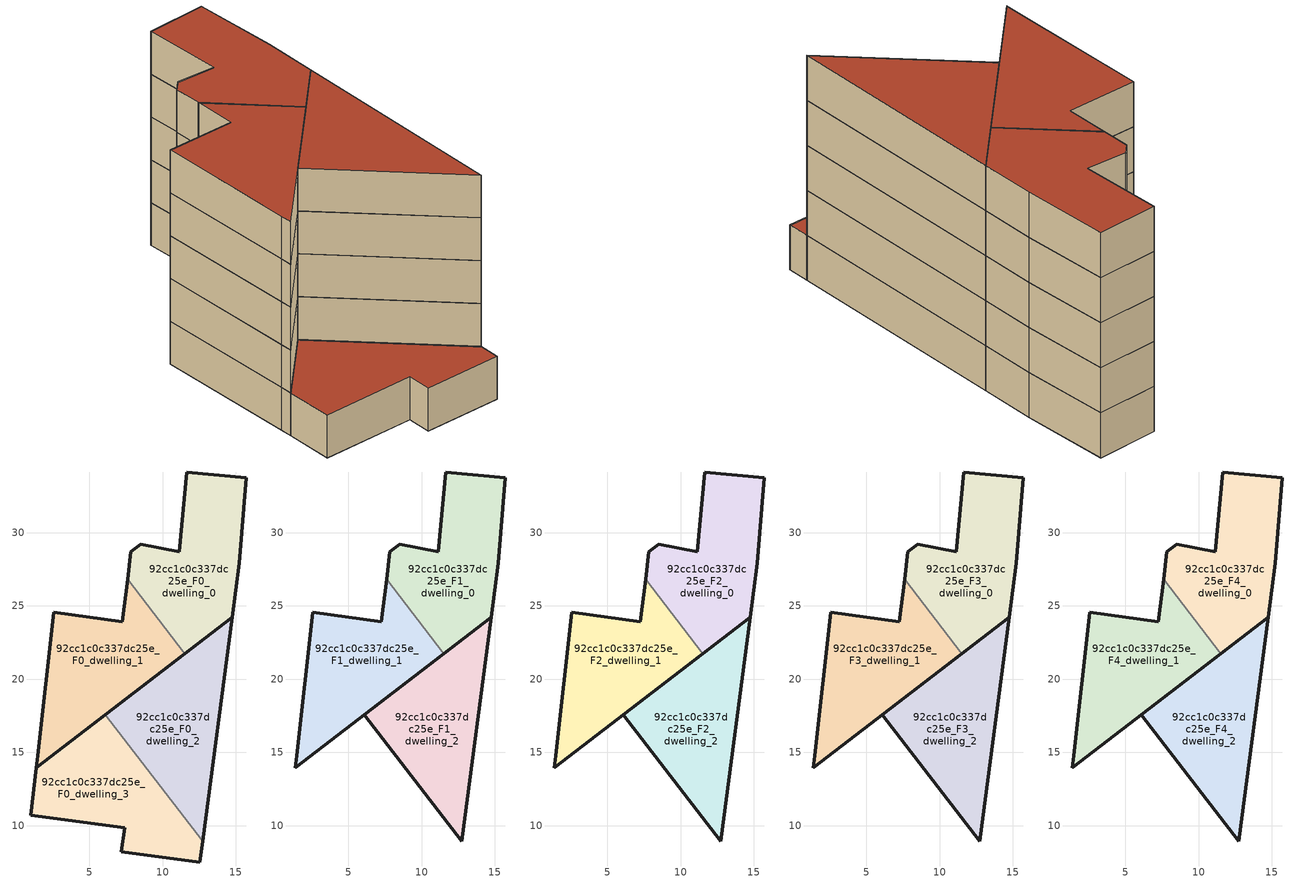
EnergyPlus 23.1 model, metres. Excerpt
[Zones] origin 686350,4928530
92cc1c0c337dc25e_F0_dwelling_0
 floor ground (EU_floor_Construction): 14.74,24.23 15.22,27.92 15.71,33.76 11.64,34.14 11.14,28.7 8.51,29.21 7.83,28.7 7.6,26.81 11.51,21.74 z0
 wall outside (EU_wall_Construction): 7.6,26.81 7.83,28.7 8.51,29.21 11.14,28.7 11.64,34.14 15.71,33.76 15.22,27.92 14.74,24.23 11.51,21.74 z0:3
 wall to 92cc1c0c337dc25e_F0_dwelling_1 (EU_wall_Construction): 11.51,21.74 7.6,26.81 z0:3
92cc1c0c337dc25e_F0_dwelling_1
 floor ground (EU_floor_Construction): 11.51,21.74 7.6,26.81 7.24,23.92 2.57,24.56 1.48,14.77 1.38,13.94 z0
 wall outside (EU_wall_Construction): 11.51,21.74 1.38,13.94 1.48,14.77 2.57,24.56 7.24,23.92 7.6,26.81 z0:3
92cc1c0c337dc25e_F0_dwelling_2
 floor ground (EU_floor_Construction): 12.73,8.95 14.74,24.23 6.09,17.57 z0
 wall outside (EU_wall_Construction): 6.09,17.57 14.74,24.23 12.73,8.95 z0:3
 wall to 92cc1c0c337dc25e_F0_dwelling_3 (EU_wall_Construction): 12.73,8.95 6.09,17.57 z0:3
92cc1c0c337dc25e_F0_dwelling_3
 floor ground (EU_floor_Construction): 12.55,7.52 12.73,8.95 6.09,17.57 1.38,13.94 0.98,10.71 7.4,9.86 7.18,8.22 z0
 wall outside (EU_wall_Construction): 12.73,8.95 12.55,7.52 7.18,8.22 7.4,9.86 0.98,10.71 1.38,13.94 6.09,17.57 z0:3
 roof outside (EU_roof_Construction): 6.09,17.57 12.73,8.95 12.55,7.52 7.18,8.22 7.4,9.86 0.98,10.71 1.38,13.94 z3
92cc1c0c337dc25e_F1_dwelling_0
 floor to 92cc1c0c337dc25e_F0_dwelling_0 (EU_floor_Construction): 14.74,24.23 15.22,27.92 15.71,33.76 11.64,34.14 11.14,28.7 8.51,29.21 7.83,28.7 7.6,26.81 11.51,21.74 z3
 wall outside (EU_wall_Construction): 7.6,26.81 7.83,28.7 8.51,29.21 11.14,28.7 11.64,34.14 15.71,33.76 15.22,27.92 14.74,24.23 11.51,21.74 z3:6
 wall to 92cc1c0c337dc25e_F1_dwelling_1 (EU_wall_Construction): 11.51,21.74 7.6,26.81 z3:6
92cc1c0c337dc25e_F1_dwelling_1
 floor to 92cc1c0c337dc25e_F0_dwelling_1 (EU_floor_Construction): 11.51,21.74 7.6,26.81 7.24,23.92 2.57,24.56 1.48,14.77 1.38,13.94 z3
 wall outside (EU_wall_Construction): 11.51,21.74 1.38,13.94 1.48,14.77 2.57,24.56 7.24,23.92 7.6,26.81 z3:6
92cc1c0c337dc25e_F1_dwelling_2
 floor to 92cc1c0c337dc25e_F0_dwelling_2 (EU_floor_Construction): 12.73,8.95 14.74,24.23 6.09,17.57 z3
 wall outside (EU_wall_Construction): 12.73,8.95 6.09,17.57 14.74,24.23 12.73,8.95 z3:6
92cc1c0c337dc25e_F2_dwelling_0
 floor to 92cc1c0c337dc25e_F1_dwelling_0 (EU_floor_Construction): 14.74,24.23 15.22,27.92 15.71,33.76 11.64,34.14 11.14,28.7 8.51,29.21 7.83,28.7 7.6,26.81 11.51,21.74 z6
 wall outside (EU_wall_Construction): 7.6,26.81 7.83,28.7 8.51,29.21 11.14,28.7 11.64,34.14 15.71,33.76 15.22,27.92 14.74,24.23 11.51,21.74 z6:9
 wall to 92cc1c0c337dc25e_F2_dwelling_1 (EU_wall_Construction): 11.51,21.74 7.6,26.81 z6:9
92cc1c0c337dc25e_F2_dwelling_1
 floor to 92cc1c0c337dc25e_F1_dwelling_1 (EU_floor_Construction): 11.51,21.74 7.6,26.81 7.24,23.92 2.57,24.56 1.48,14.77 1.38,13.94 z6
 wall outside (EU_wall_Construction): 11.51,21.74 1.38,13.94 1.48,14.77 2.57,24.56 7.24,23.92 7.6,26.81 z6:9
92cc1c0c337dc25e_F2_dwelling_2
 floor to 92cc1c0c337dc25e_F1_dwelling_2 (EU_floor_Construction): 12.73,8.95 14.74,24.23 6.09,17.57 z6
 wall outside (EU_wall_Construction): 12.73,8.95 6.09,17.57 14.74,24.23 12.73,8.95 z6:9
92cc1c0c337dc25e_F3_dwelling_0
 floor to 92cc1c0c337dc25e_F2_dwelling_0 (EU_floor_Construction): 14.74,24.23 15.22,27.92 15.71,33.76 11.64,34.14 11.14,28.7 8.51,29.21 7.83,28.7 7.6,26.81 11.51,21.74 z9
 wall outside (EU_wall_Construction): 7.6,26.81 7.83,28.7 8.51,29.21 11.14,28.7 11.64,34.14 15.71,33.76 15.22,27.92 14.74,24.23 11.51,21.74 z9:12
 wall to 92cc1c0c337dc25e_F3_dwelling_1 (EU_wall_Construction): 11.51,21.74 7.6,26.81 z9:12
92cc1c0c337dc25e_F3_dwelling_1
 floor to 92cc1c0c337dc25e_F2_dwelling_1 (EU_floor_Construction): 11.51,21.74 7.6,26.81 7.24,23.92 2.57,24.56 1.48,14.77 1.38,13.94 z9
 wall outside (EU_wall_Construction): 11.51,21.74 1.38,13.94 1.48,14.77 2.57,24.56 7.24,23.92 7.6,26.81 z9:12
92cc1c0c337dc25e_F3_dwelling_2
 floor to 92cc1c0c337dc25e_F2_dwelling_2 (EU_floor_Construction): 12.73,8.95 14.74,24.23 6.09,17.57 z9
 wall outside (EU_wall_Construction): 12.73,8.95 6.09,17.57 14.74,24.23 12.73,8.95 z9:12
92cc1c0c337dc25e_F4_dwelling_0
 floor to 92cc1c0c337dc25e_F3_dwelling_0 (EU_floor_Construction): 14.74,24.23 15.22,27.92 15.71,33.76 11.64,34.14 11.14,28.7 8.51,29.21 7.83,28.7 7.6,26.81 11.51,21.74 z12
 wall outside (EU_wall_Construction): 7.6,26.81 7.83,28.7 8.51,29.21 11.14,28.7 11.64,34.14 15.71,33.76 15.22,27.92 14.74,24.23 11.51,21.74 z12:15
 wall to 92cc1c0c337dc25e_F4_dwelling_1 (EU_wall_Construction): 11.51,21.74 7.6,26.81 z12:15
 roof outside (EU_roof_Construction): 15.71,33.76 15.22,27.92 14.74,24.23 11.51,21.74 7.6,26.81 7.83,28.7 8.51,29.21 11.14,28.7 11.64,34.14 z15
92cc1c0c337dc25e_F4_dwelling_1
 floor to 92cc1c0c337dc25e_F3_dwelling_1 (EU_floor_Construction): 11.51,21.74 7.6,26.81 7.24,23.92 2.57,24.56 1.48,14.77 1.38,13.94 z12
 wall outside (EU_wall_Construction): 11.51,21.74 1.38,13.94 1.48,14.77 2.57,24.56 7.24,23.92 7.6,26.81 z12:15
 roof outside (EU_roof_Construction): 7.6,26.81 11.51,21.74 1.38,13.94 1.48,14.77 2.57,24.56 7.24,23.92 z15
92cc1c0c337dc25e_F4_dwelling_2
 floor to 92cc1c0c337dc25e_F3_dwelling_2 (EU_floor_Construction): 12.73,8.95 14.74,24.23 6.09,17.57 z12
 wall outside (EU_wall_Construction): 12.73,8.95 6.09,17.57 14.74,24.23 12.73,8.95 z12:15
 roof outside (EU_roof_Construction): 14.74,24.23 12.73,8.95 6.09,17.57 z15
[Building]
EU S2 Campaign: North Axis=0; Terrain=City; Solar Distribution=FullExterior
[Site:Location]
Bologna: Latitude=44.5; Longitude=11.25; Time Zone=1; Elevation=37
[SizingPeriod:WeatherFileDays]
AnnualSizingPeriod: Begin Month=1; Begin Day of Month=1; End Month=12; End Day of Month=31; Day of Week for Start Day=Monday; Use Weather File Daylight Saving Period=No; Use Weather File Rain and Snow Indicators=No
[MATERIAL]
EU_InternalMass_Material: Roughness=MediumRough; Thickness=0.1; Conductivity=1; Density=1800; Specific Heat=900; Thermal Absorptance=0.9; Solar Absorptance=0.7; Visible Absorptance=0.7
[MATERIAL:NOMASS] Roughness=MediumRough; Thermal Absorptance=0.9; Solar Absorptance=0.7; Visible Absorptance=0.7
Name | Thermal Resistance
EU_wall_NoMass | 0.905828
EU_roof_NoMass | 0.37593
EU_floor_NoMass | 0.67114
[CONSTRUCTION]
EU_wall_Construction: EU_wall_NoMass
EU_roof_Construction: EU_roof_NoMass
EU_floor_Construction: EU_floor_NoMass
EU_InternalMass_Construction: EU_InternalMass_Material
[ZONE] Type=1; Multiplier=1; Ceiling Height=autocalculate; Floor Area=autocalculate; Part of Total Floor Area=Yes
Name | Volume
92cc1c0c337dc25e_F0_dwelling_0; 92cc1c0c337dc25e_F1_dwelling_0; 92cc1c0c337dc25e_F2_dwelling_0; 92cc1c0c337dc25e_F3_dwelling_0; 92cc1c0c337dc25e_F4_dwelling_0 | 178.135
92cc1c0c337dc25e_F0_dwelling_1; 92cc1c0c337dc25e_F1_dwelling_1; 92cc1c0c337dc25e_F2_dwelling_1; 92cc1c0c337dc25e_F3_dwelling_1; 92cc1c0c337dc25e_F4_dwelling_1 | 178.134
92cc1c0c337dc25e_F0_dwelling_2; 92cc1c0c337dc25e_F1_dwelling_2; 92cc1c0c337dc25e_F2_dwelling_2; 92cc1c0c337dc25e_F3_dwelling_2; 92cc1c0c337dc25e_F4_dwelling_2 | 178.12
92cc1c0c337dc25e_F0_dwelling_3 | 178.13
[INTERNALMASS] Construction=EU_InternalMass_Construction
Name | Zone or ZoneList | Surface Area
92cc1c0c337dc25e_F0_dwelling_0_EU_InternalMass | 92cc1c0c337dc25e_F0_dwelling_0 | 59.3782
92cc1c0c337dc25e_F0_dwelling_1_EU_InternalMass | 92cc1c0c337dc25e_F0_dwelling_1 | 59.3776
92cc1c0c337dc25e_F0_dwelling_2_EU_InternalMass | 92cc1c0c337dc25e_F0_dwelling_2 | 59.3764
92cc1c0c337dc25e_F0_dwelling_3_EU_InternalMass | 92cc1c0c337dc25e_F0_dwelling_3 | 59.3774
92cc1c0c337dc25e_F1_dwelling_0_EU_InternalMass | 92cc1c0c337dc25e_F1_dwelling_0 | 79.3437
92cc1c0c337dc25e_F1_dwelling_1_EU_InternalMass | 92cc1c0c337dc25e_F1_dwelling_1 | 79.003
92cc1c0c337dc25e_F1_dwelling_2_EU_InternalMass | 92cc1c0c337dc25e_F1_dwelling_2 | 79.1661
92cc1c0c337dc25e_F2_dwelling_0_EU_InternalMass | 92cc1c0c337dc25e_F2_dwelling_0 | 79.3437
92cc1c0c337dc25e_F2_dwelling_1_EU_InternalMass | 92cc1c0c337dc25e_F2_dwelling_1 | 79.003
92cc1c0c337dc25e_F2_dwelling_2_EU_InternalMass | 92cc1c0c337dc25e_F2_dwelling_2 | 79.1661
92cc1c0c337dc25e_F3_dwelling_0_EU_InternalMass | 92cc1c0c337dc25e_F3_dwelling_0 | 79.3437
92cc1c0c337dc25e_F3_dwelling_1_EU_InternalMass | 92cc1c0c337dc25e_F3_dwelling_1 | 79.003
92cc1c0c337dc25e_F3_dwelling_2_EU_InternalMass | 92cc1c0c337dc25e_F3_dwelling_2 | 79.1661
92cc1c0c337dc25e_F4_dwelling_0_EU_InternalMass | 92cc1c0c337dc25e_F4_dwelling_0 | 79.3437
92cc1c0c337dc25e_F4_dwelling_1_EU_InternalMass | 92cc1c0c337dc25e_F4_dwelling_1 | 79.003
92cc1c0c337dc25e_F4_dwelling_2_EU_InternalMass | 92cc1c0c337dc25e_F4_dwelling_2 | 79.1661
[OTHEREQUIPMENT] Fuel Type=Electricity; Design Level Calculation Method=Watts/Area; Power per Zone Floor Area=1; Fraction Latent=0; Fraction Radiant=0; Fraction Lost=0; Carbon Dioxide Generation Rate=0; EndUse Subcategory=EU_Step8_InternalGains
Name | Zone or ZoneList or Space or SpaceList | Schedule
EU_Step8_InternalGain_92cc1c0c337dc25e_F0_dwelling_0_f000 | 92cc1c0c337dc25e_F0_dwelling_0 | EU_Step8_GainSchedule_92cc1c0c337dc25e_F0_dwelling_0_f000
EU_Step8_InternalGain_92cc1c0c337dc25e_F0_dwelling_1_f000 | 92cc1c0c337dc25e_F0_dwelling_1 | EU_Step8_GainSchedule_92cc1c0c337dc25e_F0_dwelling_1_f000
EU_Step8_InternalGain_92cc1c0c337dc25e_F0_dwelling_2_f000 | 92cc1c0c337dc25e_F0_dwelling_2 | EU_Step8_GainSchedule_92cc1c0c337dc25e_F0_dwelling_2_f000
EU_Step8_InternalGain_92cc1c0c337dc25e_F0_dwelling_3_f000 | 92cc1c0c337dc25e_F0_dwelling_3 | EU_Step8_GainSchedule_92cc1c0c337dc25e_F0_dwelling_3_f000
EU_Step8_InternalGain_92cc1c0c337dc25e_F1_dwelling_0_f000 | 92cc1c0c337dc25e_F1_dwelling_0 | EU_Step8_GainSchedule_92cc1c0c337dc25e_F1_dwelling_0_f000
EU_Step8_InternalGain_92cc1c0c337dc25e_F1_dwelling_1_f000 | 92cc1c0c337dc25e_F1_dwelling_1 | EU_Step8_GainSchedule_92cc1c0c337dc25e_F1_dwelling_1_f000
EU_Step8_InternalGain_92cc1c0c337dc25e_F1_dwelling_2_f000 | 92cc1c0c337dc25e_F1_dwelling_2 | EU_Step8_GainSchedule_92cc1c0c337dc25e_F1_dwelling_2_f000
EU_Step8_InternalGain_92cc1c0c337dc25e_F2_dwelling_0_f000 | 92cc1c0c337dc25e_F2_dwelling_0 | EU_Step8_GainSchedule_92cc1c0c337dc25e_F2_dwelling_0_f000
EU_Step8_InternalGain_92cc1c0c337dc25e_F2_dwelling_1_f000 | 92cc1c0c337dc25e_F2_dwelling_1 | EU_Step8_GainSchedule_92cc1c0c337dc25e_F2_dwelling_1_f000
EU_Step8_InternalGain_92cc1c0c337dc25e_F2_dwelling_2_f000 | 92cc1c0c337dc25e_F2_dwelling_2 | EU_Step8_GainSchedule_92cc1c0c337dc25e_F2_dwelling_2_f000
EU_Step8_InternalGain_92cc1c0c337dc25e_F3_dwelling_0_f000 | 92cc1c0c337dc25e_F3_dwelling_0 | EU_Step8_GainSchedule_92cc1c0c337dc25e_F3_dwelling_0_f000
EU_Step8_InternalGain_92cc1c0c337dc25e_F3_dwelling_1_f000 | 92cc1c0c337dc25e_F3_dwelling_1 | EU_Step8_GainSchedule_92cc1c0c337dc25e_F3_dwelling_1_f000
EU_Step8_InternalGain_92cc1c0c337dc25e_F3_dwelling_2_f000 | 92cc1c0c337dc25e_F3_dwelling_2 | EU_Step8_GainSchedule_92cc1c0c337dc25e_F3_dwelling_2_f000
EU_Step8_InternalGain_92cc1c0c337dc25e_F4_dwelling_0_f000 | 92cc1c0c337dc25e_F4_dwelling_0 | EU_Step8_GainSchedule_92cc1c0c337dc25e_F4_dwelling_0_f000
EU_Step8_InternalGain_92cc1c0c337dc25e_F4_dwelling_1_f000 | 92cc1c0c337dc25e_F4_dwelling_1 | EU_Step8_GainSchedule_92cc1c0c337dc25e_F4_dwelling_1_f000
EU_Step8_InternalGain_92cc1c0c337dc25e_F4_dwelling_2_f000 | 92cc1c0c337dc25e_F4_dwelling_2 | EU_Step8_GainSchedule_92cc1c0c337dc25e_F4_dwelling_2_f000
[ZONEVENTILATION:DESIGNFLOWRATE] Schedule=EU_AlwaysOn; Design Flow Rate Calculation Method=AirChanges/Hour; Air Changes per Hour=0.73129; Ventilation Type=Natural; Fan Pressure Rise=0; Fan Total Efficiency=1; Constant Term Coefficient=1; Temperature Term Coefficient=0; Velocity Term Coefficient=0; Velocity Squared Term Coefficient=0; Minimum Indoor Temperature=-100; Maximum Indoor Temperature=100; Delta Temperature=-100; Minimum Outdoor Temperature=-100; Maximum Outdoor Temperature=100; Maximum Wind Speed=40
Name | Zone or ZoneList or Space or SpaceList
EU_ConstantAir_92cc1c0c337dc25e_F0_dwelling_0 | 92cc1c0c337dc25e_F0_dwelling_0
EU_ConstantAir_92cc1c0c337dc25e_F0_dwelling_1 | 92cc1c0c337dc25e_F0_dwelling_1
EU_ConstantAir_92cc1c0c337dc25e_F0_dwelling_2 | 92cc1c0c337dc25e_F0_dwelling_2
EU_ConstantAir_92cc1c0c337dc25e_F0_dwelling_3 | 92cc1c0c337dc25e_F0_dwelling_3
EU_ConstantAir_92cc1c0c337dc25e_F1_dwelling_0 | 92cc1c0c337dc25e_F1_dwelling_0
EU_ConstantAir_92cc1c0c337dc25e_F1_dwelling_1 | 92cc1c0c337dc25e_F1_dwelling_1
EU_ConstantAir_92cc1c0c337dc25e_F1_dwelling_2 | 92cc1c0c337dc25e_F1_dwelling_2
EU_ConstantAir_92cc1c0c337dc25e_F2_dwelling_0 | 92cc1c0c337dc25e_F2_dwelling_0
EU_ConstantAir_92cc1c0c337dc25e_F2_dwelling_1 | 92cc1c0c337dc25e_F2_dwelling_1
EU_ConstantAir_92cc1c0c337dc25e_F2_dwelling_2 | 92cc1c0c337dc25e_F2_dwelling_2
EU_ConstantAir_92cc1c0c337dc25e_F3_dwelling_0 | 92cc1c0c337dc25e_F3_dwelling_0
EU_ConstantAir_92cc1c0c337dc25e_F3_dwelling_1 | 92cc1c0c337dc25e_F3_dwelling_1
EU_ConstantAir_92cc1c0c337dc25e_F3_dwelling_2 | 92cc1c0c337dc25e_F3_dwelling_2
EU_ConstantAir_92cc1c0c337dc25e_F4_dwelling_0 | 92cc1c0c337dc25e_F4_dwelling_0
EU_ConstantAir_92cc1c0c337dc25e_F4_dwelling_1 | 92cc1c0c337dc25e_F4_dwelling_1
EU_ConstantAir_92cc1c0c337dc25e_F4_dwelling_2 | 92cc1c0c337dc25e_F4_dwelling_2
[HVACTEMPLATE:THERMOSTAT] Constant Heating Setpoint=20; Constant Cooling Setpoint=50
EU_HeatOnly_92cc1c0c337dc25e_F0_dwelling_0; EU_HeatOnly_92cc1c0c337dc25e_F0_dwelling_1; EU_HeatOnly_92cc1c0c337dc25e_F0_dwelling_2; EU_HeatOnly_92cc1c0c337dc25e_F0_dwelling_3; EU_HeatOnly_92cc1c0c337dc25e_F1_dwelling_0; EU_HeatOnly_92cc1c0c337dc25e_F1_dwelling_1; EU_HeatOnly_92cc1c0c337dc25e_F1_dwelling_2; EU_HeatOnly_92cc1c0c337dc25e_F2_dwelling_0; EU_HeatOnly_92cc1c0c337dc25e_F2_dwelling_1; EU_HeatOnly_92cc1c0c337dc25e_F2_dwelling_2; EU_HeatOnly_92cc1c0c337dc25e_F3_dwelling_0; EU_HeatOnly_92cc1c0c337dc25e_F3_dwelling_1; EU_HeatOnly_92cc1c0c337dc25e_F3_dwelling_2; EU_HeatOnly_92cc1c0c337dc25e_F4_dwelling_0; EU_HeatOnly_92cc1c0c337dc25e_F4_dwelling_1; EU_HeatOnly_92cc1c0c337dc25e_F4_dwelling_2
[HVACTEMPLATE:ZONE:IDEALLOADSAIRSYSTEM] System Availability Schedule=EU_AlwaysOn; Maximum Heating Supply Air Temperature=50; Minimum Cooling Supply Air Temperature=13; Maximum Heating Supply Air Humidity Ratio=0.0156; Minimum Cooling Supply Air Humidity Ratio=0.0077; Heating Limit=NoLimit; Cooling Limit=NoLimit; Heating Availability Schedule=EU_AlwaysOn; Cooling Availability Schedule=EU_CoolingOff; Dehumidification Control Type=ConstantSensibleHeatRatio; Cooling Sensible Heat Ratio=0.7; Dehumidification Setpoint=60; Humidification Control Type=None; Humidification Setpoint=30; Outdoor Air Method=None; Outdoor Air Flow Rate per Person=0.00944; Outdoor Air Flow Rate per Zone Floor Area=0; Outdoor Air Flow Rate per Zone=0; Demand Controlled Ventilation Type=None; Outdoor Air Economizer Type=NoEconomizer; Heat Recovery Type=None; Sensible Heat Recovery Effectiveness=0.7; Latent Heat Recovery Effectiveness=0.65
Name | Template Thermostat
92cc1c0c337dc25e_F0_dwelling_0 | EU_HeatOnly_92cc1c0c337dc25e_F0_dwelling_0
92cc1c0c337dc25e_F0_dwelling_1 | EU_HeatOnly_92cc1c0c337dc25e_F0_dwelling_1
92cc1c0c337dc25e_F0_dwelling_2 | EU_HeatOnly_92cc1c0c337dc25e_F0_dwelling_2
92cc1c0c337dc25e_F0_dwelling_3 | EU_HeatOnly_92cc1c0c337dc25e_F0_dwelling_3
92cc1c0c337dc25e_F1_dwelling_0 | EU_HeatOnly_92cc1c0c337dc25e_F1_dwelling_0
92cc1c0c337dc25e_F1_dwelling_1 | EU_HeatOnly_92cc1c0c337dc25e_F1_dwelling_1
92cc1c0c337dc25e_F1_dwelling_2 | EU_HeatOnly_92cc1c0c337dc25e_F1_dwelling_2
92cc1c0c337dc25e_F2_dwelling_0 | EU_HeatOnly_92cc1c0c337dc25e_F2_dwelling_0
92cc1c0c337dc25e_F2_dwelling_1 | EU_HeatOnly_92cc1c0c337dc25e_F2_dwelling_1
92cc1c0c337dc25e_F2_dwelling_2 | EU_HeatOnly_92cc1c0c337dc25e_F2_dwelling_2
92cc1c0c337dc25e_F3_dwelling_0 | EU_HeatOnly_92cc1c0c337dc25e_F3_dwelling_0
92cc1c0c337dc25e_F3_dwelling_1 | EU_HeatOnly_92cc1c0c337dc25e_F3_dwelling_1
92cc1c0c337dc25e_F3_dwelling_2 | EU_HeatOnly_92cc1c0c337dc25e_F3_dwelling_2
92cc1c0c337dc25e_F4_dwelling_0 | EU_HeatOnly_92cc1c0c337dc25e_F4_dwelling_0
92cc1c0c337dc25e_F4_dwelling_1 | EU_HeatOnly_92cc1c0c337dc25e_F4_dwelling_1
92cc1c0c337dc25e_F4_dwelling_2 | EU_HeatOnly_92cc1c0c337dc25e_F4_dwelling_2
[SIZING:ZONE] Zone Cooling Design Supply Air Temperature Input Method=SupplyAirTemperature; Zone Cooling Design Supply Air Temperature=13; Zone Heating Design Supply Air Temperature Input Method=SupplyAirTemperature; Zone Heating Design Supply Air Temperature=50; Zone Cooling Design Supply Air Humidity Ratio=0.008; Zone Heating Design Supply Air Humidity Ratio=0.008; Cooling Design Air Flow Method=DesignDay; Cooling Design Air Flow Rate=0; Cooling Minimum Air Flow per Zone Floor Area=0.000762; Cooling Minimum Air Flow=0; Cooling Minimum Air Flow Fraction=0.2; Heating Design Air Flow Method=DesignDay; Heating Design Air Flow Rate=0; Heating Maximum Air Flow per Zone Floor Area=0.002032; Heating Maximum Air Flow=0.141576; Heating Maximum Air Flow Fraction=0.3; Account for Dedicated Outdoor Air System=No; Dedicated Outdoor Air System Control Strategy=NeutralSupplyAir; Dedicated Outdoor Air Low Setpoint Temperature for Design=autosize; Dedicated Outdoor Air High Setpoint Temperature for Design=autosize; Zone Load Sizing Method=Sensible Load Only No Latent Load; Zone Latent Cooling Design Supply Air Humidity Ratio Input Method=HumidityRatioDifference; Zone Cooling Design Supply Air Humidity Ratio Difference=0.005; Zone Latent Heating Design Supply Air Humidity Ratio Input Method=HumidityRatioDifference; Zone Humidification Design Supply Air Humidity Ratio Difference=0.005
92cc1c0c337dc25e_F0_dwelling_0; 92cc1c0c337dc25e_F0_dwelling_1; 92cc1c0c337dc25e_F0_dwelling_2; 92cc1c0c337dc25e_F0_dwelling_3; 92cc1c0c337dc25e_F1_dwelling_0; 92cc1c0c337dc25e_F1_dwelling_1; 92cc1c0c337dc25e_F1_dwelling_2; 92cc1c0c337dc25e_F2_dwelling_0; 92cc1c0c337dc25e_F2_dwelling_1; 92cc1c0c337dc25e_F2_dwelling_2; 92cc1c0c337dc25e_F3_dwelling_0; 92cc1c0c337dc25e_F3_dwelling_1; 92cc1c0c337dc25e_F3_dwelling_2; 92cc1c0c337dc25e_F4_dwelling_0; 92cc1c0c337dc25e_F4_dwelling_1; 92cc1c0c337dc25e_F4_dwelling_2
[SCHEDULE:CONSTANT]
Name | Hourly Value
EU_AlwaysOn | 1
EU_CoolingOff | 0
[SCHEDULE:FILE] Column Number=1; Rows to Skip at Top=0; Number of Hours of Data=8760; Column Separator=Comma; Interpolate to Timestep=No; Minutes per Item=60; Adjust Schedule for Daylight Savings=Yes
Name | File
EU_Step8_GainSchedule_92cc1c0c337dc25e_F0_dwelling_0_f000 | ../../schedules/92cc1c0c337dc25e/92cc1c0c337dc25e_F0_dwelling_0_f000_gain.csv
EU_Step8_GainSchedule_92cc1c0c337dc25e_F0_dwelling_1_f000 | ../../schedules/92cc1c0c337dc25e/92cc1c0c337dc25e_F0_dwelling_1_f000_gain.csv
EU_Step8_GainSchedule_92cc1c0c337dc25e_F0_dwelling_2_f000 | ../../schedules/92cc1c0c337dc25e/92cc1c0c337dc25e_F0_dwelling_2_f000_gain.csv
EU_Step8_GainSchedule_92cc1c0c337dc25e_F0_dwelling_3_f000 | ../../schedules/92cc1c0c337dc25e/92cc1c0c337dc25e_F0_dwelling_3_f000_gain.csv
EU_Step8_GainSchedule_92cc1c0c337dc25e_F1_dwelling_0_f000 | ../../schedules/92cc1c0c337dc25e/92cc1c0c337dc25e_F1_dwelling_0_f000_gain.csv
EU_Step8_GainSchedule_92cc1c0c337dc25e_F1_dwelling_1_f000 | ../../schedules/92cc1c0c337dc25e/92cc1c0c337dc25e_F1_dwelling_1_f000_gain.csv
EU_Step8_GainSchedule_92cc1c0c337dc25e_F1_dwelling_2_f000 | ../../schedules/92cc1c0c337dc25e/92cc1c0c337dc25e_F1_dwelling_2_f000_gain.csv
EU_Step8_GainSchedule_92cc1c0c337dc25e_F2_dwelling_0_f000 | ../../schedules/92cc1c0c337dc25e/92cc1c0c337dc25e_F2_dwelling_0_f000_gain.csv
EU_Step8_GainSchedule_92cc1c0c337dc25e_F2_dwelling_1_f000 | ../../schedules/92cc1c0c337dc25e/92cc1c0c337dc25e_F2_dwelling_1_f000_gain.csv
EU_Step8_GainSchedule_92cc1c0c337dc25e_F2_dwelling_2_f000 | ../../schedules/92cc1c0c337dc25e/92cc1c0c337dc25e_F2_dwelling_2_f000_gain.csv
EU_Step8_GainSchedule_92cc1c0c337dc25e_F3_dwelling_0_f000 | ../../schedules/92cc1c0c337dc25e/92cc1c0c337dc25e_F3_dwelling_0_f000_gain.csv
EU_Step8_GainSchedule_92cc1c0c337dc25e_F3_dwelling_1_f000 | ../../schedules/92cc1c0c337dc25e/92cc1c0c337dc25e_F3_dwelling_1_f000_gain.csv
EU_Step8_GainSchedule_92cc1c0c337dc25e_F3_dwelling_2_f000 | ../../schedules/92cc1c0c337dc25e/92cc1c0c337dc25e_F3_dwelling_2_f000_gain.csv
EU_Step8_GainSchedule_92cc1c0c337dc25e_F4_dwelling_0_f000 | ../../schedules/92cc1c0c337dc25e/92cc1c0c337dc25e_F4_dwelling_0_f000_gain.csv
EU_Step8_GainSchedule_92cc1c0c337dc25e_F4_dwelling_1_f000 | ../../schedules/92cc1c0c337dc25e/92cc1c0c337dc25e_F4_dwelling_1_f000_gain.csv
EU_Step8_GainSchedule_92cc1c0c337dc25e_F4_dwelling_2_f000 | ../../schedules/92cc1c0c337dc25e/92cc1c0c337dc25e_F4_dwelling_2_f000_gain.csv
